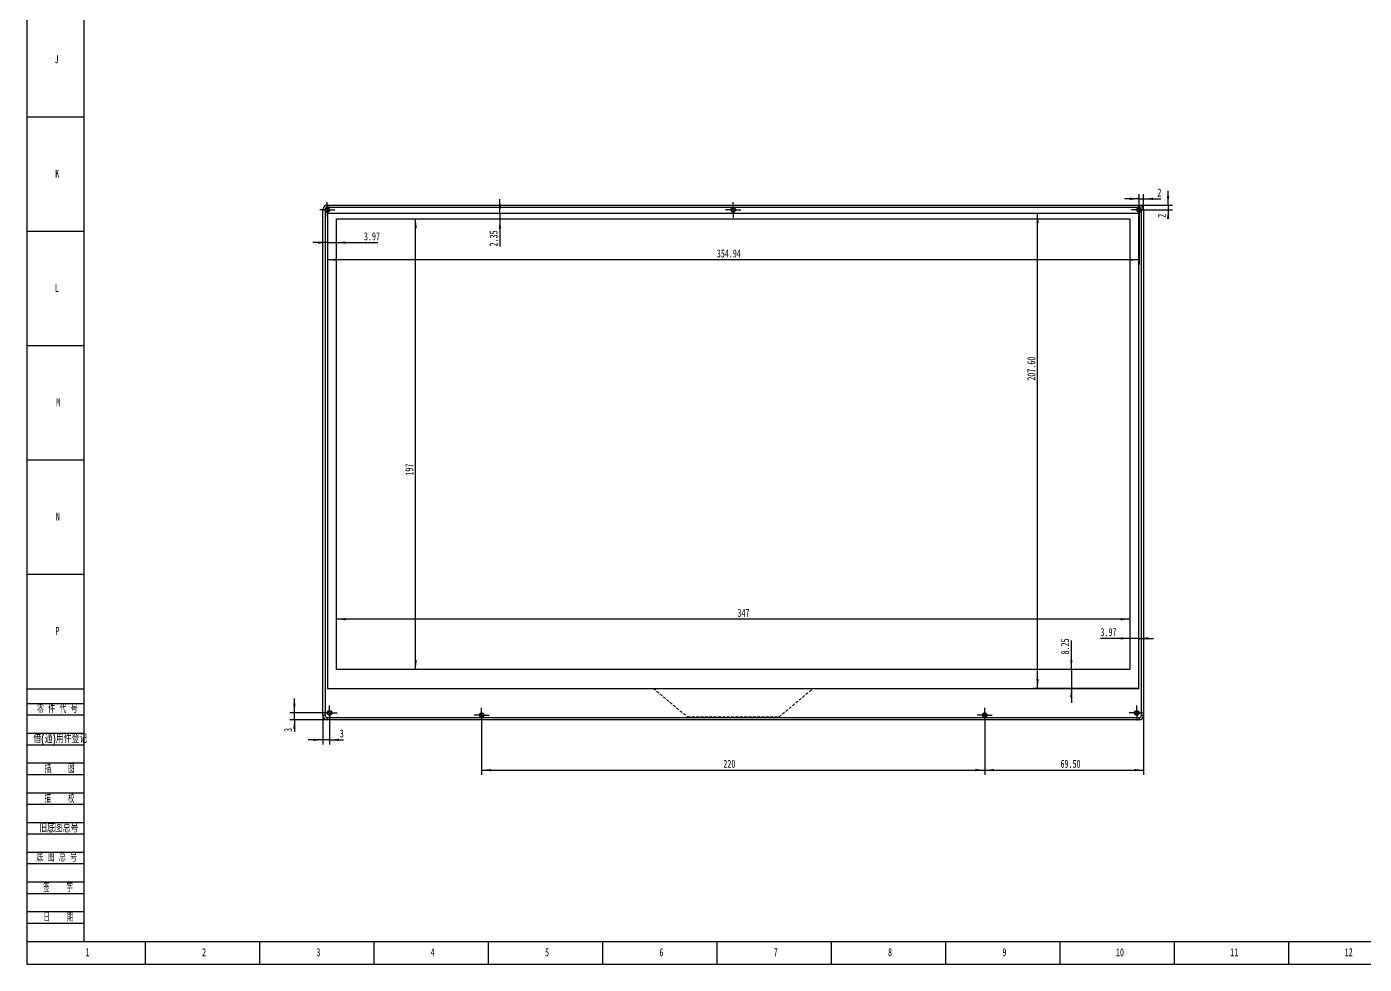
# Model space of a CAD drawing. Header units: millimetres. Extents: x 0 to 1189, y 0 to 841.
# Drawn here: x 0 to 585, y 0 to 410 of the extents above; entities that cross this region are included whole.
import ezdxf

# ---------------------------------------------------------------- set-up
doc = ezdxf.new("R2010")
doc.units = ezdxf.units.MM
doc.linetypes.add('HIDDEN', pattern=[1.905, 1.27, -0.635])
for name, color, linetype in [('10', 7, 'Continuous'), ('5', 7, 'Continuous'), ('9', 7, 'Continuous')]:
    doc.layers.add(name, color=color, linetype=linetype)
doc.styles.add('SLDTEXTSTYLE0', font='TXT', dxfattribs={"width": 0.7, "bigfont": 'bigfont'})
doc.styles.add('SLDTEXTSTYLE2', font='TXT', dxfattribs={"width": 0.614286, "bigfont": 'bigfont'})
doc.styles.add('SLDTEXTSTYLE4', font='TXT', dxfattribs={"width": 0.566667, "bigfont": 'bigfont'})
doc.styles.add('SLDTEXTSTYLE5', font='TXT', dxfattribs={"width": 0.7})
doc.dimstyles.new('SLDDIMSTYLE1', dxfattribs={"dimtxt": 3.5, "dimasz": 4.08, "dimexe": 0, "dimexo": 0.0625, "dimgap": 0.875, "dimtad": 2, "dimrnd": 1e-09, "dimzin": 12, "dimdsep": 46, "dimtxsty": 'SLDTEXTSTYLE5', "dimsah": 1, "dimcen": 0.09, "dimadec": 0, "dimazin": 3, "dimtfac": 1, "dimtmove": 0, "dimatfit": 0, "dimfxl": 0, "dimfrac": 2, "dimtolj": 1, "dimtzin": 12, "dimarcsym": 0})
doc.dimstyles.new('SLDDIMSTYLE3', dxfattribs={"dimtxt": 3.5, "dimasz": 4.08, "dimexe": 0, "dimexo": 0.0625, "dimgap": 0.875, "dimtad": 2, "dimrnd": 1e-09, "dimzin": 12, "dimdsep": 46, "dimtxsty": 'SLDTEXTSTYLE5', "dimsah": 1, "dimcen": 0.09, "dimadec": 0, "dimazin": 3, "dimtfac": 1, "dimtofl": 0, "dimtmove": 0, "dimatfit": 3, "dimfxl": 0, "dimfrac": 2, "dimtolj": 1, "dimtzin": 12, "dimarcsym": 0})
doc.dimstyles.new('SLDDIMSTYLE5', dxfattribs={"dimtxt": 3.5, "dimasz": 4.08, "dimexe": 0, "dimexo": 0.0625, "dimgap": 0.875, "dimtad": 2, "dimrnd": 1e-09, "dimzin": 4, "dimdsep": 46, "dimtxsty": 'SLDTEXTSTYLE5', "dimsah": 1, "dimcen": 0.09, "dimadec": 0, "dimazin": 1, "dimtfac": 1, "dimtofl": 0, "dimtmove": 0, "dimatfit": 3, "dimfxl": 0, "dimfrac": 2, "dimtolj": 1, "dimtzin": 12, "dimarcsym": 0})

# ---------------------------------------------------------------- blocks, each defined once
blk = doc.blocks.new('_D_27')
at = {"layer": '10'}
for p, q in [((486.44, 334.68), (480.09, 334.68)), ((486.44, 333.19), (486.44, 336.68)), ((486.44, 334.68), (488.44, 334.68)), ((488.44, 329.89), (488.44, 336.68)), ((488.44, 334.68), (495.98, 334.68))]:
    blk.add_line(p, q, dxfattribs=at)
for points in [[(486.44, 334.68), (482.36, 335.19), (482.36, 334.17)], [(488.44, 334.68), (492.52, 334.17), (492.52, 335.19)]]:
    blk.add_solid(points, dxfattribs=at)
at = {"layer": '10', "insert": (494.45, 339.19), "char_height": 3.5, "attachment_point": 1, "style": 'SLDTEXTSTYLE5'}
blk.add_mtext('2', dxfattribs=at)
blk = doc.blocks.new('_D_28')
at = {"layer": '10'}
for p, q in [((499.11, 331.89), (499.11, 338.24)), ((486.44, 331.89), (501.11, 331.89)), ((489.74, 329.89), (501.11, 329.89)), ((499.11, 331.89), (499.11, 329.89)), ((499.11, 329.89), (499.11, 326.4))]:
    blk.add_line(p, q, dxfattribs=at)
for points in [[(499.11, 331.89), (499.62, 335.97), (498.6, 335.97)], [(499.11, 329.89), (498.6, 325.81), (499.62, 325.81)]]:
    blk.add_solid(points, dxfattribs=at)
at = {"layer": '10', "insert": (494.6, 326.4), "char_height": 3.5, "attachment_point": 1, "rotation": 90, "style": 'SLDTEXTSTYLE5'}
blk.add_mtext('2', dxfattribs=at)
blk = doc.blocks.new('_D_29')
at = {"layer": '10'}
for p, q in [((129.44, 108.89), (129.44, 96.12)), ((132.44, 106.59), (132.44, 96.12)), ((129.44, 98.12), (123.09, 98.12)), ((132.44, 98.12), (129.44, 98.12)), ((132.44, 98.12), (138.45, 98.12))]:
    blk.add_line(p, q, dxfattribs=at)
for points in [[(129.44, 98.12), (125.36, 98.63), (125.36, 97.61)], [(132.44, 98.12), (136.52, 97.61), (136.52, 98.63)]]:
    blk.add_solid(points, dxfattribs=at)
at = {"layer": '10', "insert": (136.91, 102.63), "char_height": 3.5, "attachment_point": 1, "style": 'SLDTEXTSTYLE5'}
blk.add_mtext('3', dxfattribs=at)
blk = doc.blocks.new('_D_30')
at = {"layer": '10'}
for p, q in [((117.04, 109.89), (117.04, 116.24)), ((129.14, 109.89), (115.04, 109.89)), ((131.44, 106.89), (115.04, 106.89)), ((117.04, 106.89), (117.04, 109.89)), ((117.04, 106.89), (117.04, 101.59))]:
    blk.add_line(p, q, dxfattribs=at)
for points in [[(117.04, 109.89), (117.55, 113.97), (116.53, 113.97)], [(117.04, 106.89), (116.53, 102.81), (117.55, 102.81)]]:
    blk.add_solid(points, dxfattribs=at)
at = {"layer": '10', "insert": (112.53, 101.59), "char_height": 3.5, "attachment_point": 1, "rotation": 90, "style": 'SLDTEXTSTYLE5'}
blk.add_mtext('3', dxfattribs=at)
blk = doc.blocks.new('_D_31')
at = {"layer": '10'}
for p, q in [((198.94, 105.59), (198.94, 82.89)), ((418.94, 105.59), (418.94, 82.89)), ((198.94, 84.89), (418.94, 84.89))]:
    blk.add_line(p, q, dxfattribs=at)
for points in [[(198.94, 84.89), (203.02, 84.38), (203.02, 85.39)], [(418.94, 84.89), (414.86, 85.39), (414.86, 84.38)]]:
    blk.add_solid(points, dxfattribs=at)
at = {"layer": '10', "insert": (304.64, 89.4), "char_height": 3.5, "attachment_point": 1, "style": 'SLDTEXTSTYLE5'}
blk.add_mtext('220', dxfattribs=at)
blk = doc.blocks.new('_D_32')
at = {"layer": '10'}
for p, q in [((418.94, 105.59), (418.94, 82.89)), ((488.44, 108.89), (488.44, 82.89)), ((418.94, 84.89), (488.44, 84.89))]:
    blk.add_line(p, q, dxfattribs=at)
for points in [[(418.94, 84.89), (423.02, 84.38), (423.02, 85.39)], [(488.44, 84.89), (484.36, 85.39), (484.36, 84.38)]]:
    blk.add_solid(points, dxfattribs=at)
at = {"layer": '10', "insert": (452.09, 89.4), "char_height": 3.5, "attachment_point": 1, "style": 'SLDTEXTSTYLE5'}
blk.add_mtext('69.50', dxfattribs=at)
blk = doc.blocks.new('_D_33')
at = {"layer": '10'}
blk.add_line((482.44, 150.89), (135.44, 150.89), dxfattribs=at)
for points in [[(135.44, 150.89), (139.52, 150.38), (139.52, 151.4)], [(482.44, 150.89), (478.36, 151.4), (478.36, 150.38)]]:
    blk.add_solid(points, dxfattribs=at)
at = {"layer": '10', "insert": (310.82, 155.4), "char_height": 3.5, "attachment_point": 1, "style": 'SLDTEXTSTYLE5'}
blk.add_mtext('347', dxfattribs=at)
blk = doc.blocks.new('_D_34')
at = {"layer": '10'}
blk.add_line((170.07, 128.89), (170.07, 325.89), dxfattribs=at)
for points in [[(170.07, 325.89), (169.56, 321.81), (170.58, 321.81)], [(170.07, 128.89), (170.58, 132.97), (169.56, 132.97)]]:
    blk.add_solid(points, dxfattribs=at)
at = {"layer": '10', "insert": (165.56, 213.63), "char_height": 3.5, "attachment_point": 1, "rotation": 90, "style": 'SLDTEXTSTYLE5'}
blk.add_mtext('197', dxfattribs=at)
blk = doc.blocks.new('_D_35')
at = {"layer": '10'}
for p, q in [((131.47, 328.24), (131.47, 306.04)), ((486.41, 328.24), (486.41, 306.04)), ((486.41, 308.04), (131.47, 308.04))]:
    blk.add_line(p, q, dxfattribs=at)
for points in [[(131.47, 308.04), (135.55, 307.53), (135.55, 308.55)], [(486.41, 308.04), (482.33, 308.55), (482.33, 307.53)]]:
    blk.add_solid(points, dxfattribs=at)
at = {"layer": '10', "insert": (301.78, 312.55), "char_height": 3.5, "attachment_point": 1, "style": 'SLDTEXTSTYLE5'}
blk.add_mtext('354.94', dxfattribs=at)
blk = doc.blocks.new('_D_36')
at = {"layer": '10'}
for p, q in [((486.41, 328.24), (440.05, 328.24)), ((442.05, 120.64), (442.05, 328.24)), ((486.41, 120.64), (440.05, 120.64))]:
    blk.add_line(p, q, dxfattribs=at)
for points in [[(442.05, 328.24), (441.55, 324.16), (442.56, 324.16)], [(442.05, 120.64), (442.56, 124.72), (441.55, 124.72)]]:
    blk.add_solid(points, dxfattribs=at)
at = {"layer": '10', "insert": (437.54, 255.18), "char_height": 3.5, "attachment_point": 1, "rotation": 90, "style": 'SLDTEXTSTYLE5'}
blk.add_mtext('207.60', dxfattribs=at)
blk = doc.blocks.new('_D_37')
at = {"layer": '10'}
for p, q in [((206.93, 328.24), (206.93, 334.59)), ((206.93, 328.24), (206.93, 325.89)), ((206.93, 325.89), (206.93, 313.86))]:
    blk.add_line(p, q, dxfattribs=at)
for points in [[(206.93, 328.24), (207.43, 332.32), (206.42, 332.32)], [(206.93, 325.89), (206.42, 321.81), (207.43, 321.81)]]:
    blk.add_solid(points, dxfattribs=at)
at = {"layer": '10', "insert": (202.41, 313.86), "char_height": 3.5, "attachment_point": 1, "rotation": 90, "style": 'SLDTEXTSTYLE5'}
blk.add_mtext('2.35', dxfattribs=at)
blk = doc.blocks.new('_D_38')
at = {"layer": '10'}
for p, q in [((131.47, 315.54), (125.12, 315.54)), ((131.47, 315.54), (135.44, 315.54)), ((135.44, 315.54), (153.6, 315.54))]:
    blk.add_line(p, q, dxfattribs=at)
for points in [[(131.47, 315.54), (127.39, 316.05), (127.39, 315.03)], [(135.44, 315.54), (139.52, 315.03), (139.52, 316.05)]]:
    blk.add_solid(points, dxfattribs=at)
at = {"layer": '10', "insert": (147.47, 320.05), "char_height": 3.5, "attachment_point": 1, "style": 'SLDTEXTSTYLE5'}
blk.add_mtext('3.97', dxfattribs=at)
blk = doc.blocks.new('_D_39')
at = {"layer": '10'}
for p, q in [((456.82, 128.89), (456.82, 141.6)), ((456.82, 128.89), (456.82, 120.64)), ((456.82, 120.64), (456.82, 114.29))]:
    blk.add_line(p, q, dxfattribs=at)
for points in [[(456.82, 128.89), (457.32, 132.97), (456.31, 132.97)], [(456.82, 120.64), (456.31, 116.56), (457.32, 116.56)]]:
    blk.add_solid(points, dxfattribs=at)
at = {"layer": '10', "insert": (452.3, 135.46), "char_height": 3.5, "attachment_point": 1, "rotation": 90, "style": 'SLDTEXTSTYLE5'}
blk.add_mtext('8.25', dxfattribs=at)
blk = doc.blocks.new('_D_40')
at = {"layer": '10'}
for p, q in [((482.44, 142.48), (469.55, 142.48)), ((486.41, 142.48), (482.44, 142.48)), ((486.41, 142.48), (492.76, 142.48))]:
    blk.add_line(p, q, dxfattribs=at)
for points in [[(482.44, 142.48), (478.36, 142.99), (478.36, 141.97)], [(486.41, 142.48), (490.49, 141.97), (490.49, 142.99)]]:
    blk.add_solid(points, dxfattribs=at)
at = {"layer": '10', "insert": (469.55, 146.99), "char_height": 3.5, "attachment_point": 1, "style": 'SLDTEXTSTYLE5'}
blk.add_mtext('3.97', dxfattribs=at)
blk = doc.blocks.new('SW_CENTERMARKSYMBOL_7')
at = {"layer": '10', "color": 0}
for p, q in [((-2.5, 0), (-3.3, 0)), ((0, 0), (-2.5, 0)), ((0, 2.5), (0, 3.3)), ((0, 0), (0, 2.5)), ((0, 0), (0, -2.5)), ((0, 0), (2.5, 0)), ((2.5, 0), (3.3, 0)), ((0, -2.5), (0, -3.3))]:
    blk.add_line(p, q, dxfattribs=at)
blk = doc.blocks.new('SW_CENTERMARKSYMBOL_8')
at = {"layer": '10', "color": 0}
for p, q in [((-2.5, 0), (-3.3, 0)), ((0, 0), (-2.5, 0)), ((0, 2.5), (0, 3.3)), ((0, 0), (0, 2.5)), ((0, 0), (0, -2.5)), ((0, 0), (2.5, 0)), ((2.5, 0), (3.3, 0)), ((0, -2.5), (0, -3.3))]:
    blk.add_line(p, q, dxfattribs=at)
blk = doc.blocks.new('SW_CENTERMARKSYMBOL_9')
at = {"layer": '10', "color": 0}
for p, q in [((-2.5, 0), (-3.3, 0)), ((0, 0), (-2.5, 0)), ((0, 2.5), (0, 3.3)), ((0, 0), (0, 2.5)), ((0, 0), (0, -2.5)), ((0, 0), (2.5, 0)), ((2.5, 0), (3.3, 0)), ((0, -2.5), (0, -3.3))]:
    blk.add_line(p, q, dxfattribs=at)
blk = doc.blocks.new('SW_CENTERMARKSYMBOL_10')
at = {"layer": '10', "color": 0}
for p, q in [((-2.5, 0), (-3.3, 0)), ((0, 0), (-2.5, 0)), ((0, 2.5), (0, 3.3)), ((0, 0), (0, 2.5)), ((0, 0), (0, -2.5)), ((0, 0), (2.5, 0)), ((2.5, 0), (3.3, 0)), ((0, -2.5), (0, -3.3))]:
    blk.add_line(p, q, dxfattribs=at)
blk = doc.blocks.new('SW_CENTERMARKSYMBOL_11')
at = {"layer": '10', "color": 0}
for p, q in [((-2.5, 0), (-3.3, 0)), ((0, 0), (-2.5, 0)), ((0, 2.5), (0, 3.3)), ((0, 0), (0, 2.5)), ((0, 0), (0, -2.5)), ((0, 0), (2.5, 0)), ((2.5, 0), (3.3, 0)), ((0, -2.5), (0, -3.3))]:
    blk.add_line(p, q, dxfattribs=at)
blk = doc.blocks.new('SW_CENTERMARKSYMBOL_12')
at = {"layer": '10', "color": 0}
for p, q in [((-2.5, 0), (-3.3, 0)), ((0, 0), (-2.5, 0)), ((0, 2.5), (0, 3.3)), ((0, 0), (0, 2.5)), ((0, 0), (0, -2.5)), ((0, 0), (2.5, 0)), ((2.5, 0), (3.3, 0)), ((0, -2.5), (0, -3.3))]:
    blk.add_line(p, q, dxfattribs=at)
blk = doc.blocks.new('SW_CENTERMARKSYMBOL_13')
at = {"layer": '10', "color": 0}
for p, q in [((-2.5, 0), (-3.3, 0)), ((0, 0), (-2.5, 0)), ((0, 2.5), (0, 3.3)), ((0, 0), (0, 2.5)), ((0, 0), (0, -2.5)), ((0, 0), (2.5, 0)), ((2.5, 0), (3.3, 0)), ((0, -2.5), (0, -3.3))]:
    blk.add_line(p, q, dxfattribs=at)

msp = doc.modelspace()

# ---------------------------------------------------------------- linework, layer by layer
at = {"color": 7, "linetype": 'Continuous', "lineweight": 25}
for p, q in [((130.411, 329.886), (129.436, 329.886)), ((130.436, 329.661), (129.436, 329.661)), ((129.436, 108.886), (129.436, 329.661)), ((130.436, 329.661), (130.436, 108.886)), ((131.436, 331.886), (131.436, 330.911)), ((486.406, 328.236), (131.466, 328.236)), ((131.466, 328.236), (131.466, 120.636)), ((131.661, 331.886), (131.661, 330.886)), ((131.661, 331.886), (486.211, 331.886)), ((308.711, 330.886), (131.661, 330.886)), ((486.211, 330.886), (309.161, 330.886)), ((486.211, 331.886), (486.211, 330.886)), ((486.406, 120.636), (486.406, 328.236)), ((486.436, 331.886), (486.436, 330.911)), ((487.436, 108.886), (487.436, 329.661)), ((488.436, 329.661), (487.436, 329.661)), ((488.436, 329.886), (487.461, 329.886)), ((488.436, 329.661), (488.436, 108.886)), ((135.436, 325.886), (482.436, 325.886)), ((135.436, 128.886), (135.436, 325.886)), ((482.436, 325.886), (482.436, 128.886)), ((482.436, 128.886), (135.436, 128.886)), ((131.466, 120.636), (486.406, 120.636)), ((130.436, 108.886), (129.436, 108.886)), ((131.436, 107.886), (198.711, 107.886)), ((131.436, 107.886), (131.436, 106.886)), ((486.436, 106.886), (131.436, 106.886)), ((199.161, 107.886), (418.711, 107.886)), ((419.161, 107.886), (486.436, 107.886)), ((486.436, 107.886), (486.436, 106.886)), ((487.436, 108.886), (488.436, 108.886))]:
    msp.add_line(p, q, dxfattribs=at)
at = {"color": 7, "linetype": 'HIDDEN', "lineweight": 18}
for p, q in [((273.966, 120.636), (288.966, 108.136)), ((328.966, 108.136), (343.966, 120.636)), ((288.966, 108.136), (328.966, 108.136))]:
    msp.add_line(p, q, dxfattribs=at)
at = {"color": 7, "linetype": 'Continuous', "lineweight": 25}
for centre, radius in [((131.436, 329.886), 0.8), ((308.936, 329.886), 0.8), ((486.436, 329.886), 0.8), ((132.436, 109.886), 1.025), ((132.436, 109.886), 0.8), ((198.936, 108.886), 0.8), ((418.936, 108.886), 0.8), ((485.436, 109.886), 1.025), ((485.436, 109.886), 0.8)]:
    msp.add_circle(centre, radius, dxfattribs=at)
for centre, radius, start, end in [((131.436, 329.886), 2, 90, 180), ((131.436, 329.886), 1.025, 90, 180), ((131.436, 329.886), 1.025, 180, 192.680383), ((131.436, 329.886), 1.025, 192.680383, 77.319617), ((131.436, 329.886), 1.025, 77.319617, 90), ((308.936, 329.886), 1.025, 102.680383, 77.319617), ((486.436, 329.886), 1.025, 102.680383, 347.319617), ((486.436, 329.886), 1.025, 90, 102.680383), ((486.436, 329.886), 2, 0, 90), ((486.436, 329.886), 1.025, 0, 90), ((486.436, 329.886), 1.025, 347.319617, 0), ((131.436, 108.886), 2, 180, 270), ((131.436, 108.886), 1, 180, 270), ((198.936, 108.886), 1.025, 282.680383, 257.319617), ((418.936, 108.886), 1.025, 282.680383, 257.319617), ((486.436, 108.886), 1, 270, 0), ((486.436, 108.886), 2, 270, 0)]:
    msp.add_arc(centre, radius, start, end, dxfattribs=at)
at = {"color": 7, "linetype": 'Continuous', "lineweight": 18}
for centre in [(131.436, 329.886), (308.936, 329.886), (486.436, 329.886), (132.436, 109.886), (198.936, 108.886), (418.936, 108.886), (485.436, 109.886)]:
    msp.add_arc(centre, 1, 255, 195, dxfattribs=at)
at = {"color": 7, "linetype": 'Continuous', "lineweight": 25}
for points in [[(129.436, 329.661), (129.436, 329.736), (129.436, 329.811), (129.436, 329.886)], [(131.436, 331.886), (131.511, 331.886), (131.586, 331.886), (131.661, 331.886)], [(309.161, 330.886), (309.012, 330.92), (308.859, 330.92), (308.711, 330.886)], [(486.211, 331.886), (486.286, 331.886), (486.361, 331.886), (486.436, 331.886)], [(488.436, 329.886), (488.436, 329.811), (488.436, 329.736), (488.436, 329.661)], [(198.711, 107.886), (198.859, 107.853), (199.012, 107.853), (199.161, 107.886)], [(418.711, 107.886), (418.859, 107.853), (419.012, 107.853), (419.161, 107.886)]]:
    msp.add_open_spline(points, degree=3, dxfattribs=at)
at = {"layer": '5', "color": 7}
for p, q in [((0, 841), (0, 0)), ((0, 114), (25, 114)), ((0, 109), (25, 109)), ((0, 101), (25, 101)), ((0, 96), (25, 96)), ((0, 88), (25, 88)), ((0, 83), (25, 83)), ((0, 75), (25, 75)), ((0, 70), (25, 70)), ((0, 62), (25, 62)), ((0, 57), (25, 57)), ((0, 49), (25, 49)), ((0, 44), (25, 44)), ((0, 36), (25, 36)), ((0, 31), (25, 31)), ((0, 23), (25, 23)), ((0, 18), (25, 18)), ((0, 0), (1189, 0))]:
    msp.add_line(p, q, dxfattribs=at)
at = {"layer": '5', "color": 7, "lineweight": 25}
for p, q in [((25, 831.05), (25, 10)), ((0, 10), (1179, 10))]:
    msp.add_line(p, q, dxfattribs=at)
at = {"layer": '5'}
for p, q in [((0, 370.5), (25, 370.5)), ((0, 320.5), (25, 320.5)), ((0, 270.5), (25, 270.5)), ((0, 220.5), (25, 220.5)), ((0, 170.5), (25, 170.5)), ((0, 120.5), (25, 120.5)), ((52, 0), (52, 10)), ((102, 0), (102, 10)), ((152, 0), (152, 10)), ((202, 0), (202, 10)), ((252, 0), (252, 10)), ((302, 0), (302, 10)), ((352, 0), (352, 10)), ((402, 0), (402, 10)), ((452, 0), (452, 10)), ((502, 0), (502, 10)), ((552, 0), (552, 10))]:
    msp.add_line(p, q, dxfattribs=at)

# ---------------------------------------------------------------- block references
at = {"layer": '10'}
for name, p in [('SW_CENTERMARKSYMBOL_10', (131.436, 329.886)), ('SW_CENTERMARKSYMBOL_9', (308.936, 329.886)), ('SW_CENTERMARKSYMBOL_11', (486.436, 329.886)), ('SW_CENTERMARKSYMBOL_13', (132.436, 109.886)), ('SW_CENTERMARKSYMBOL_8', (198.936, 108.886)), ('SW_CENTERMARKSYMBOL_7', (418.936, 108.886)), ('SW_CENTERMARKSYMBOL_12', (485.436, 109.886))]:
    msp.add_blockref(name, p, dxfattribs=at)

# ---------------------------------------------------------------- texts
at = {"layer": '10', "char_height": 3.5, "attachment_point": 2, "style": 'SLDTEXTSTYLE5'}
for s, insert in [('J', (13.015, 397.505)), ('K', (13.32, 347.505)), ('L', (13.181, 297.505)), ('M', (13.707, 247.505)), ('N', (13.603, 197.505)), ('P', (13.444, 147.505)), ('1', (26.544, 7.005)), ('2', (77.544, 7.005)), ('3', (127.544, 7.005)), ('4', (177.544, 7.005)), ('5', (227.544, 7.005)), ('6', (277.547, 7.005)), ('7', (327.547, 7.005)), ('8', (377.547, 7.005)), ('9', (427.547, 7.005)), ('10', (478.089, 7.005)), ('11', (528.089, 7.005)), ('12', (578.089, 7.005))]:
    msp.add_mtext(s, dxfattribs=dict(at, insert=insert))
at = {"layer": '9', "color": 7, "char_height": 3.5}
for s, insert, attachment_point, style in [('\\M+197EB \\M+18C8F \\M+191E3 \\M+18D86', (4.482, 113.36), 1, 'SLDTEXTSTYLE2'), ('\\M+18ED8(\\M+192CA)\\M+19770\\M+18C8F\\M+1936F记', (2.933, 100.276), 1, 'SLDTEXTSTYLE0'), ('\\M+19560    图', (14.352, 87.176), 2, 'SLDTEXTSTYLE4'), ('\\M+19560    \\M+18D5A', (14.319, 74.137), 2, 'SLDTEXTSTYLE4'), ('\\M+18B8C\\M+192EA图总\\M+18D86', (5.459, 61.201), 1, 'SLDTEXTSTYLE0'), ('\\M+192EA 图 总 \\M+18D86', (4.212, 48.433), 1, 'SLDTEXTSTYLE2'), ('签    \\M+18E9A', (13.706, 35.193), 2, 'SLDTEXTSTYLE4'), ('\\M+193FA    \\M+18AFA', (13.783, 22.233), 2, 'SLDTEXTSTYLE4')]:
    msp.add_mtext(s, dxfattribs=dict(at, insert=insert, attachment_point=attachment_point, style=style))

# ---------------------------------------------------------------- dimensions: what is measured, and where the dimension line sits
at = {"layer": '10'}
for base, p1, p2, angle, dimstyle, picture, middle in [((206.926, 325.886), (131.466, 328.236), (135.436, 325.886), 90, 'SLDDIMSTYLE1', '_D_37', (206.926, 316.932)), ((499.11, 329.886), (486.436, 331.886), (489.736, 329.886), 90, 'SLDDIMSTYLE1', '_D_28', (499.11, 327.164)), ((442.054, 328.236), (486.406, 120.636), (486.406, 328.236), 90, 'SLDDIMSTYLE5', '_D_36', (442.054, 259.78)), ((170.068, 325.886), (135.436, 128.886), (135.436, 325.886), 90, 'SLDDIMSTYLE3', '_D_34', (170.068, 215.925)), ((456.816, 120.636), (482.436, 128.886), (486.406, 120.636), 90, 'SLDDIMSTYLE1', '_D_39', (456.816, 138.53)), ((117.042, 109.886), (131.436, 106.886), (129.136, 109.886), 90, 'SLDDIMSTYLE1', '_D_30', (117.042, 102.362)), ((418.936, 84.886), (198.936, 105.586), (418.936, 105.586), 0, 'SLDDIMSTYLE3', '_D_31', (306.949, 84.886)), ((488.436, 84.886), (418.936, 105.586), (488.436, 108.886), 0, 'SLDDIMSTYLE5', '_D_32', (455.92, 84.886))]:
    dim = msp.add_linear_dim(base=base, p1=p1, p2=p2, angle=angle, dimstyle=dimstyle, dxfattribs=at)
    dim.commit()
    dim.dimension.update_dxf_attribs({"geometry": picture, "text_midpoint": middle, "dimtype": 160})
for base, p1, p2, dimstyle, picture, middle in [((488.436, 334.682), (486.436, 333.186), (488.436, 329.886), 'SLDDIMSTYLE1', '_D_27', (495.216, 334.682)), ((135.436, 315.542), (131.466, 328.236), (135.436, 325.886), 'SLDDIMSTYLE1', '_D_38', (150.535, 315.542)), ((131.466, 308.04), (486.406, 328.236), (131.466, 328.236), 'SLDDIMSTYLE3', '_D_35', (306.381, 308.04)), ((135.436, 150.888), (482.436, 128.886), (135.436, 128.886), 'SLDDIMSTYLE3', '_D_33', (313.125, 150.888)), ((482.436, 142.479), (486.406, 120.636), (482.436, 128.886), 'SLDDIMSTYLE1', '_D_40', (472.612, 142.479)), ((129.436, 98.12), (132.436, 106.586), (129.436, 108.886), 'SLDDIMSTYLE1', '_D_29', (137.677, 98.12))]:
    dim = msp.add_linear_dim(base=base, p1=p1, p2=p2, dimstyle=dimstyle, dxfattribs=at)
    dim.commit()
    dim.dimension.update_dxf_attribs({"geometry": picture, "text_midpoint": middle, "dimtype": 160})

doc.saveas('drawing.dxf')
